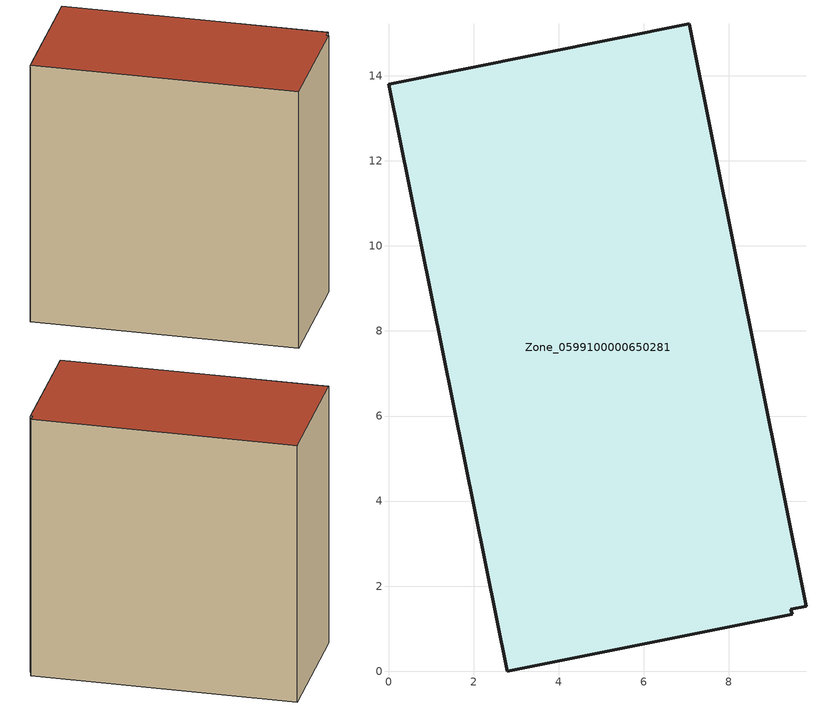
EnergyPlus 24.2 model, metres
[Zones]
Zone_0599100000650281
 floor ground (C_G): 9.82,1.53 9.46,1.46 9.49,1.34 2.79,0 0,13.8 7.07,15.22 z0
 wall outside (C_F): 9.82,1.53 7.07,15.22 0,13.8 2.79,0 9.49,1.34 9.46,1.46 9.82,1.53 z0:14.5
 roof outside (C_R): 9.46,1.46 9.82,1.53 7.07,15.22 0,13.8 2.79,0 9.49,1.34 z14.5
[BUILDING]
Pand.0599100000650281: North Axis=0; Terrain=City; Loads Convergence Tolerance Value=0.04; Temperature Convergence Tolerance Value=0.4; Solar Distribution=FullExterior; Maximum Number of Warmup Days=25; Minimum Number of Warmup Days=1
[Site:Location]
Rotterdam.The.Hague.AP_ZH_NLD Design_Conditions: Latitude=51.96; Longitude=4.45; Time Zone=1; Elevation=-4.5
[SITE:GROUNDTEMPERATURE:BUILDINGSURFACE]
18, 18, 18, 18, 18, 18, 18, 18, 18, 18, 18, 18
[MATERIAL] Thermal Absorptance=0.9; Solar Absorptance=0.7; Visible Absorptance=0.7
Name | Roughness | Thickness | Conductivity | Density | Specific Heat
G.TI.1946 | MediumSmooth | 0.15 | 1 | 540 | 1210
F.TI.1946 | Rough | 0.3 | 0.857143 | 1920 | 840
R.TI.1946 | MediumRough | 0.2 | 0.1 | 1500 | 1000
[CONSTRUCTION]
C_G: G.TI.1946
C_F: F.TI.1946
C_R: R.TI.1946
[ZONE]
Zone_0599100000650281: Type=1; Multiplier=1; Ceiling Height=Autocalculate; Volume=Autocalculate; Floor Area=autocalculate; Part of Total Floor Area=Yes
[ZONEINFILTRATION:DESIGNFLOWRATE]
Infil_Zone_0599100000650281: Zone or ZoneList or Space or SpaceList=Zone_0599100000650281; Schedule=AlwaysOn; Design Flow Rate Calculation Method=Flow/Area; Flow Rate per Floor Area=0.003; Constant Term Coefficient=1; Temperature Term Coefficient=0; Velocity Term Coefficient=0; Velocity Squared Term Coefficient=0
[HVACTEMPLATE:ZONE:IDEALLOADSAIRSYSTEM]
Zone_0599100000650281: Maximum Heating Supply Air Temperature=50; Minimum Cooling Supply Air Temperature=13; Maximum Heating Supply Air Humidity Ratio=0.0156; Minimum Cooling Supply Air Humidity Ratio=0.0077; Heating Limit=NoLimit; Cooling Limit=NoLimit; Dehumidification Control Type=ConstantSensibleHeatRatio; Cooling Sensible Heat Ratio=0.7; Dehumidification Setpoint=60; Humidification Control Type=None; Humidification Setpoint=30; Outdoor Air Method=None; Outdoor Air Flow Rate per Person=0.00944; Outdoor Air Flow Rate per Zone Floor Area=0; Outdoor Air Flow Rate per Zone=0; Demand Controlled Ventilation Type=None; Outdoor Air Economizer Type=NoEconomizer; Heat Recovery Type=None; Sensible Heat Recovery Effectiveness=0.7; Latent Heat Recovery Effectiveness=0.65
[ZONECONTROL:THERMOSTAT]
ThermostatControl_Zone_0599100000650281: Zone or ZoneList=Zone_0599100000650281; Control Type Schedule=DualSetpointControlType; Control 1=Thermostat_Zone_0599100000650281; Temperature Difference Between Cutout And Setpoint=0
[THERMOSTATSETPOINT:DUALSETPOINT]
Thermostat_Zone_0599100000650281: Heating Setpoint Temperature Schedule=HeatingSetpoint_Zone_0599100000650281; Cooling Setpoint Temperature Schedule=CoolingSetpoint_Zone_0599100000650281
[SCHEDULE:COMPACT]
HeatingSetpoint_Zone_0599100000650281: Through: 12/31, For: AllDays, Until: 24:00, 21
CoolingSetpoint_Zone_0599100000650281: Through: 12/31, For: AllDays, Until: 24:00, 24
DualSetpointControlType: Through: 12/31, For: AllDays, Until: 24:00, 4
AlwaysOn: Through: 12/31, For: AllDays, Until: 24:00, 1
